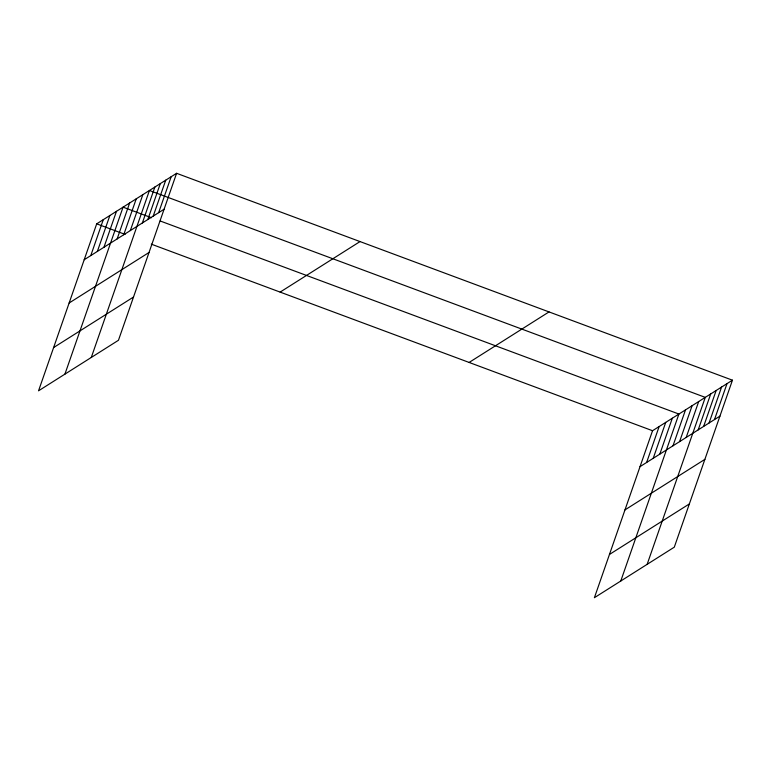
<?xml version="1.0" encoding="UTF-8"?>
<svg xmlns="http://www.w3.org/2000/svg" width="771" height="771" viewBox="0 0 771 771"><rect width="100%" height="100%" fill="white"/><g stroke="black" fill="none" stroke-linecap="round" stroke-linejoin="round"><path stroke-width="1.16" d="M176.598 173.302L96.703 223.831L38.55 390.81L118.455 340.281L176.598 173.302L732.45 380.19L674.297 547.169L594.402 597.698L652.545 430.719L732.45 380.19M90.776 255.587L103.285 219.658M97.368 251.423L109.877 215.494M103.96 247.25L116.469 211.321M64.918 374.137L123.061 207.158L151.453 217.721M117.144 238.914L129.653 202.985M123.736 234.741L136.245 198.822M130.328 230.577L142.837 194.649M91.286 357.465L149.429 190.485L705.282 397.373L647.139 564.353M142.356 222.973L154.865 187.045M147.791 219.533L160.301 183.614M153.217 216.102L165.736 180.173M158.653 212.661L171.162 176.742M646.628 462.475L659.138 426.546M653.22 458.302L665.73 422.383M659.812 454.138L672.322 418.21M620.771 581.026L678.914 414.046L160.185 220.978M672.996 445.802L685.506 409.873M679.588 441.629L692.098 405.71M686.18 437.465L698.69 401.537M698.208 429.861L710.717 393.933M703.644 426.421L716.153 390.502M709.069 422.99L721.579 387.061M714.505 419.549L727.014 383.63M84.184 259.76L164.088 209.23M69.13 303.003L149.025 252.474M53.613 347.557L133.508 297.037M280.133 292.103L360.028 241.574M469.115 362.447L549.019 311.918M640.036 466.638L719.941 416.118M624.982 509.891L704.877 459.362M609.466 554.445L689.361 503.926M96.703 223.831L125.085 234.394M151.289 244.147L652.545 430.719"/></g></svg>
